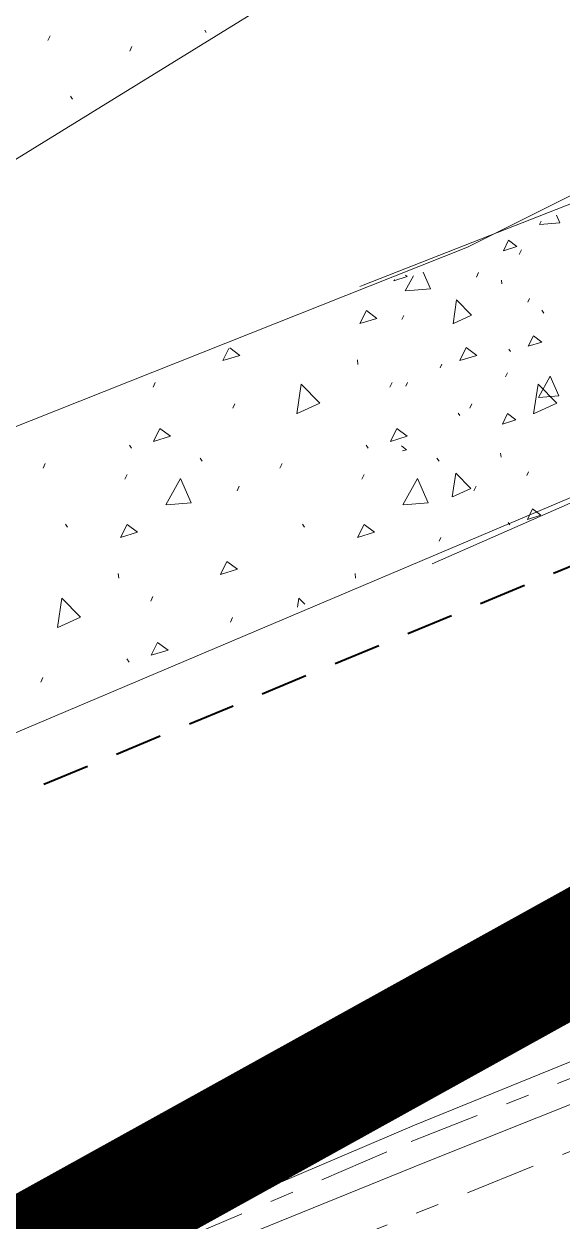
# Model space of a CAD drawing. Header units: metres. Extents: x -703672 to 3951284, y -4124475 to 4104628.
# Drawn here: x 327516.36 to 327525.43, y 4104374.45 to 4104394.62 of the extents above; entities that cross this region are included whole.
import ezdxf

# ---------------------------------------------------------------- set-up
doc = ezdxf.new("R2010")
doc.units = ezdxf.units.M
doc.header["$MEASUREMENT"] = 0
doc.linetypes.add('DGN Style 2', pattern=[1.3283826688107345, 0.7970296012864407, -0.5313530675242938])
doc.linetypes.add('DGN Style 7', pattern=[2.6567653376214695, 1.195544401929661, -0.5313530675242938, 0.3985148006432204, -0.5313530675242938])
for name, color, linetype, lineweight in [('C-ANNO-TEXT', 7, 'Continuous', 25), ('C-PROP-BASE', 2, 'CONLMT', 0), ('C-PROP-CONS(Alpha)', 7, 'DGN Style 2', 40), ('V-ANNO-PATT', 9, 'Continuous', 0), ('V-DTCH-CNTR', 252, 'DGN Style 7', 0), ('V-DTCH-TOP~', 252, 'Continuous', 0), ('V-SITE-WALK', 7, 'Continuous', 0)]:
    doc.layers.add(name, color=color, linetype=linetype, lineweight=lineweight)
doc.linetypes.add('CONLMT', pattern='A,0.10417,-0.00902625,[2,dgnlstyle-tsaec.shx,S=4.133597883597883e-05,R=0,X=0,Y=0],-0.00902625', length=0.1222225)

msp = doc.modelspace()

# ---------------------------------------------------------------- linework, layer by layer
at = {"layer": 'C-ANNO-TEXT', "color": 1, "lineweight": -2, "ltscale": 0.6, "const_width": 2}
msp.add_lwpolyline([(327467.2386248326, 4103797.2247401), (327156.8648356255, 4103761.373978369), (326979.0661552008, 4103502.615700151), (326871.4499485465, 4103518.203972804), (326865.2079128604, 4103607.054358139), (326922.9155558757, 4103790.989934454), (327072.6458671009, 4104048.19014053), (327277.7320847269, 4104241.620140299), (327549.8820684357, 4104392.415849384)], dxfattribs=at)
at = {"layer": 'C-PROP-BASE', "color": 251, "linetype": 'DGN Style 7'}
msp.add_lwpolyline([(327263.0649347309, 4104223.844712024), (327317.2629347312, 4104265.886712024), (327324.1439347306, 4104267.327712024), (327346.295934731, 4104283.187712024), (327359.1729347316, 4104291.346712023), (327404.228934731, 4104316.905712025), (327431.098934731, 4104331.651712024), (327456.9859347312, 4104345.905712024), (327477.924934731, 4104355.735712023), (327513.9689347306, 4104370.973712026), (327551.2589347312, 4104385.915712024), (327568.9209347306, 4104392.436712024), (327579.5709347305, 4104394.402712024), (327583.3059347307, 4104395.516712025), (327593.9229347308, 4104399.284712024), (327608.7339347306, 4104403.544712024), (327619.4377330072, 4104406.975873606), (327628.1663090148, 4104409.771393605), (327629.4114930161, 4104410.721665605), (327667.2257650528, 4104420.453761615), (327720.4737645751, 4104433.986945492)], dxfattribs=at)
at = {"layer": 'C-PROP-CONS(Alpha)', "color": 9, "transparency": 33554661, "flags": 128}
msp.add_lwpolyline([(328051.3527000129, 4102748.37939936), (328033.3155557459, 4102763.759859016), (328008.635876491, 4102785.194791595), (328001.0587122234, 4102791.754994317), (327978.7635198684, 4102811.492673358), (327966.1439298082, 4102822.81362133), (327961.8799502737, 4102829.347595384), (327957.057644274, 4102838.760785415), (327950.9142166439, 4102852.447486374), (327944.9108842695, 4102882.46314165), (327922.9503158275, 4102979.617200589), (327922.1960612735, 4102984.074704956), (327896.895254712, 4103096.805002357), (327873.602682129, 4103197.996084934), (327970.2778919048, 4103222.03458913), (327945.2853782952, 4103305.343080384), (327930.2819876203, 4103330.564998057), (327883.5789010234, 4103409.045375251), (327883.5789010235, 4103409.045375251), (327870.9613363898, 4103413.475533437), (327831.8293273544, 4103476.306306486), (327799.6734495071, 4103521.613691107), (327806.6592676204, 4103526.955593927), (327784.9216440988, 4103571.617824119), (327626.2738909589, 4103555.289453546), (327612.5795421994, 4103537.316554541), (327610.912267143, 4103605.482858766), (327464.3899750119, 4103600.408329677), (327376.9287606052, 4103410.137822579), (327521.4700117525, 4103346.727226583), (327528.8281654069, 4103347.647212733), (327568.3287292437, 4103211.27215154), (327234.5934998402, 4103358.397358307), (327245.9429127203, 4103450.162797557), (327247.4057606828, 4103462.282137395), (327240.1466832621, 4103465.304146356), (327209.4846702361, 4103470.912804143), (327163.5775247305, 4103479.173001934), (327097.1773292364, 4103490.791457197), (327094.8037589096, 4103490.336329404), (327087.5669605479, 4103491.465917642), (327077.449539086, 4103494.95888159), (327074.0302851388, 4103496.139353393), (327072.3445527111, 4103496.70369043), (327040.4265800085, 4103507.290822693), (327024.6254833043, 4103509.746641063), (327005.0554566061, 4103511.621346213), (326997.3663593705, 4103513.401218432), (326987.1858611336, 4103509.176851866), (326924.9401869376, 4103516.679666858), (326868.1898380349, 4103514.452095245, -0.4874798272826256), (326842.7291952347, 4103544.504835935), (326855.8128268328, 4103607.653487044), (326872.3549334486, 4103674.829124694), (326885.7849688843, 4103716.963841686), (326897.1820855098, 4103756.392376348), (326911.8079730987, 4103792.562866542), (326942.7784593481, 4103859.495280759), (326985.0309523789, 4103937.170100313), (327038.3759761521, 4104017.339902852), (327049.9699591843, 4104031.93014326), (327093.2772874826, 4104085.216318096), (327121.0561478767, 4104115.05712215), (327147.4927338528, 4104141.109056442), (327201.0579048989, 4104189.950156559), (327247.8236230445, 4104227.241544621), (327274.2756034104, 4104246.458416275), (327310.9052788371, 4104272.189052842), (327338.7507480193, 4104290.682435896), (327394.3822770293, 4104323.718145463), (327454.7797406209, 4104356.193582261), (327554.8217139727, 4104397.588329164), (327560.1573850386, 4104391.696800068), (327629.8959608893, 4104414.015198105), (327759.0313031515, 4104448.398455133), (327757.2739255879, 4104455.165774307), (328107.0540342975, 4104542.510103815), (328119.3380608568, 4104542.510103815), (328124.6483431717, 4104536.17317302), (328129.4254646109, 4104518.549251009), (328131.921990407, 4104503.029638088), (328135.078302787, 4104500.213224401), (328154.085317786, 4104500.667789092), (328149.8985258908, 4104547.783738694), (328149.7745655841, 4104555.824714896), (328168.0966631506, 4104560.116307975), (328180.1971601305, 4104561.571233069), (328186.8764764442, 4104562.389659171), (328203.8937110046, 4104564.517264253), (328194.5649608789, 4104557.623580912), (328191.4437345657, 4104556.202444898), (328187.3603782359, 4104545.719257489), (328182.8253075863, 4104532.763466077), (328181.3393865761, 4104525.839460123), (328180.4385673145, 4104514.508980992), (328180.3416913476, 4104501.519693172), (328182.9952471908, 4104464.369911368), (328121.0450735461, 4104464.115166628), (328089.3117504606, 4104492.939601823), (327768.6929376793, 4104411.193379837), (327762.394272341, 4104435.44831491), (327630.6153729495, 4104402.081270727), (327568.961239384, 4104381.975780278), (327586.7809209799, 4104362.299684941), (327579.7950375145, 4104360.190021981), (327526.9949811692, 4104339.560635842), (327472.178603134, 4104315.449356015), (327377.0616109308, 4104262.394203749), (327337.8150383515, 4104235.453131521), (327331.8477650884, 4104234.203481648), (327216.3820695355, 4104145.337984444), (327178.5929724798, 4104112.042658567), (327136.6371358891, 4104068.619937841), (327133.1617217513, 4104062.073926368), (327081.9927725713, 4104002.304896605), (327197.9125123062, 4103949.973291562), (327165.5484697489, 4103878.060140899), (327236.1839484199, 4103839.517953459), (327385.373955234, 4103849.829860281), (327376.9496945368, 4103947.711745712), (327522.7087312953, 4103959.659207741), (327570.1209276664, 4103966.104005254), (327619.9429955619, 4103970.187781311), (327675.5802737248, 4103972.189662043), (327840.2462419602, 4103985.686872555), (327861.3262067086, 4103740.757760243), (327930.6420660896, 4103742.354851621), (327992.4427256854, 4103748.227855178), (328033.5029494578, 4103744.724846469), (328070.8848923553, 4103745.586155542), (328069.9830035489, 4103756.769478619), (328241.8330771768, 4103770.442215998), (328288.4642937218, 4103241.598537642), (328052.9743225681, 4103223.495877456), (328046.3409570817, 4103208.988679592), (328077.9633670195, 4102853.33535271), (328045.914018165, 4102815.224954779), (328124.4115326538, 4102748.37939936)], format="xyb", dxfattribs=at)
at = {"layer": 'V-ANNO-PATT', "linetype": 'Continuous'}
for p, q in [((327519.4061689401, 4104394.514651043, 10.23248380963347), (327519.4308445027, 4104394.47763929, 10.24124190685502)), ((327516.7597076109, 4104394.344176213, 10.1161711059346), (327516.7961318, 4104394.422547554, 10.10265883344846)), ((327518.1407355424, 4104394.16222523, 10.23072254436867), (327518.1771608347, 4104394.240694657, 10.21719083567812)), ((327517.1393118676, 4104393.404504828, 10.3245144160613), (327517.174166869, 4104393.352224573, 10.33688550142023)), ((327524.7063110737, 4104390.73919266, 11.28382562321014), (327524.7427352628, 4104390.817564, 11.270313350724)), ((327523.9838679514, 4104390.356948465, 11.31880976431857), (327524.0202921405, 4104390.435319805, 11.30529749183243)), ((327525.0859153304, 4104389.799521274, 11.49216893333684), (327525.1207703318, 4104389.747241018, 11.50454001869578)), ((327521.9792024301, 4104388.963919965, 11.48195579830561), (327521.9872067418, 4104388.885548626, 11.49798963935142)), ((327518.5332406956, 4104388.501636955, 11.37827589430768), (327518.5695661486, 4104388.580106382, 11.36473851917091)), ((327522.52681381, 4104388.501636955, 11.60493374236844), (327522.563139263, 4104388.580106382, 11.59139636723168)), ((327519.876755664, 4104388.144502976, 11.52552313899328), (327519.9131809563, 4104388.222972402, 11.51199143030271)), ((327523.8703287783, 4104388.144502976, 11.75218098705404), (327523.9067540707, 4104388.222972402, 11.73864927836348)), ((327518.1332984071, 4104387.526360067, 11.54945360048323), (327518.1682532479, 4104387.474079811, 11.56183035228837)), ((327522.1268715215, 4104387.526360067, 11.77611144854399), (327522.1618263622, 4104387.474079811, 11.78848820034913)), ((327516.6786220791, 4104387.134209106, 11.54484874824263), (327516.7150462682, 4104387.212580446, 11.53133647575649)), ((327519.3250834083, 4104387.304683936, 11.66116145194151), (327519.3599384097, 4104387.25240368, 11.67353253730044)), ((327520.6721951934, 4104387.134209106, 11.7715065963034), (327520.7086193826, 4104387.212580446, 11.75799432381726)), ((327523.3186565227, 4104387.304683936, 11.88781930000227), (327523.3535115241, 4104387.25240368, 11.9001903853612)), ((327518.0596500105, 4104386.952258123, 11.65940018667671), (327518.0960753028, 4104387.03072755, 11.64586847798615)), ((327522.0532231249, 4104386.952258123, 11.88605803473747), (327522.0896484172, 4104387.03072755, 11.87252632604692)), ((327519.9497520711, 4104386.751964911, 11.80649073741182), (327519.9861762602, 4104386.830336251, 11.79297846492568)), ((327523.9433251854, 4104386.751964911, 12.03314858547258), (327523.9797493746, 4104386.830336251, 12.01963631298644)), ((327517.0582263357, 4104386.194537721, 11.75319205836934), (327517.0930813371, 4104386.142257465, 11.76556314372827)), ((327521.0517994501, 4104386.194537721, 11.9798499064301), (327521.0866544514, 4104386.142257465, 11.99222099178903)), ((327517.9450865498, 4104385.358936412, 11.96963677139886), (327517.9530908616, 4104385.280565072, 11.98567061244468)), ((327521.9386596641, 4104385.358936412, 12.19629461945963), (327521.9466639759, 4104385.280565072, 12.21232846050544)), ((327518.4926979297, 4104384.896653402, 12.09261471546169), (327518.5290233826, 4104384.975122828, 12.07907734032494)), ((327519.836212898, 4104384.539519423, 12.23986196014729), (327519.8726381903, 4104384.617988849, 12.22633025145674)), ((327518.0927556412, 4104383.921376513, 12.26379242163725), (327518.1277104819, 4104383.869096257, 12.27616917344238)), ((327516.6380793131, 4104383.529225553, 12.25918756939664), (327516.6745035023, 4104383.607596893, 12.24567529691051))]:
    msp.add_line(p, q, dxfattribs=at)
at = {"layer": 'V-ANNO-PATT'}
for p, q in [((327524.4080440616, 4104390.306643353, 11.05713657058276), (327524.4148142718, 4104390.243169886, 11.06499430387741)), ((327524.8485272759, 4104389.932237281, 11.1216916132002), (327524.8772408628, 4104389.995790189, 11.11543719697406)), ((327522.7289133442, 4104389.642992105, 11.05975854150874), (327522.7577068487, 4104389.706545013, 11.0535077575955)), ((327524.532907193, 4104389.142354066, 11.20130121149185), (327524.5611293811, 4104389.100011941, 11.2076204298017)), ((327523.370312113, 4104388.824748406, 11.18623881111509), (327523.3991051889, 4104388.888221873, 11.17999745706098)), ((327524.4766141541, 4104388.677385098, 11.25404963041026), (327524.5054076586, 4104388.740938007, 11.24779884649702)), ((327522.7937953254, 4104388.515166299, 11.19685974546243), (327522.8225884013, 4104388.578639766, 11.19061839140832)), ((327523.6785237555, 4104388.063702323, 11.2907719404142), (327523.706666026, 4104388.021360199, 11.29708752641114)), ((327524.3922919283, 4104387.386943287, 11.40371218326477), (327524.3990621385, 4104387.32346982, 11.41156991655942)), ((327524.8327751425, 4104387.012537215, 11.46826722588222), (327524.8614887295, 4104387.076090124, 11.46201280965608)), ((327524.5171550597, 4104386.222654, 11.54787682417387), (327524.5453772477, 4104386.180311875, 11.55419604248372)), ((327523.3545599796, 4104385.90504834, 11.53281442379711), (327523.3833530555, 4104385.968521807, 11.52657306974299))]:
    msp.add_line(p, q, dxfattribs=at)
at = {"layer": 'V-ANNO-PATT', "extrusion": (0.03929434151961814, 0.07301549560825894, 0.9965564169306321), "elevation": 312564.9787868936, "flags": 128}
msp.add_lwpolyline([(1656646.509175268, -3756477.821284391), (1656646.509175269, -3756477.881216607)], dxfattribs=at)
at = {"layer": 'V-ANNO-PATT', "extrusion": (-0.04508672818991882, 0.1179949260737498, 0.9919901130364046), "elevation": 469541.1954193081, "flags": 128}
msp.add_lwpolyline([(-1770961.092905637, -3687347.213096203), (-1770961.10021584, -3687347.074283011), (-1770960.778405055, -3687347.167808116)], dxfattribs=at)
at = {"layer": 'V-ANNO-PATT', "extrusion": (-0.0450867282582205, 0.1179949262965544, 0.9919901130067982), "elevation": 469541.1963114146, "flags": 128}
msp.add_lwpolyline([(-1770960.044015288, -3687346.970962149), (-1770960.187358969, -3687347.106067251), (-1770960.281640235, -3687346.95555877), (-1770960.044015288, -3687346.970962149)], dxfattribs=at)
at = {"layer": 'V-ANNO-PATT', "linetype": 'Continuous', "extrusion": (-0.05558034830190216, 0.1946748325013193, 0.9792918535723774), "elevation": 780828.6925765601, "flags": 128}
msp.add_lwpolyline([(-1441732.489456691, -3776904.319405821), (-1441732.532570335, -3776904.005779915), (-1441732.121916732, -3776904.088524273)], dxfattribs=at)
at = {"layer": 'V-ANNO-PATT', "extrusion": (-0.04508672885794935, 0.1179949267121984, 0.9919901129301002), "elevation": 469541.1978209536, "flags": 128}
msp.add_lwpolyline([(-1770958.367273782, -3687347.173587822), (-1770958.388894102, -3687347.139073635), (-1770958.151269154, -3687347.154477015)], dxfattribs=at)
at = {"layer": 'V-ANNO-PATT', "extrusion": (0.03799649481790264, 0.07786142626689996, 0.9962398630255854), "elevation": 332029.3274714246, "flags": 128}
msp.add_lwpolyline([(1505703.450989705, -3817840.278351628), (1505703.450989705, -3817840.302665144)], dxfattribs=at)
at = {"layer": 'V-ANNO-PATT', "linetype": 'Continuous', "extrusion": (0.07002446920609375, 0.1272472655706025, 0.9893961325562222), "elevation": 545218.2066375564, "flags": 128}
msp.add_lwpolyline([(1691873.181349162, -3713972.494781103), (1691873.181349162, -3713972.789713234)], dxfattribs=at)
at = {"layer": 'V-ANNO-PATT', "extrusion": (-0.04508672828475471, 0.1179949262302337, 0.9919901130134808), "elevation": 469541.1960305172, "flags": 128}
msp.add_lwpolyline([(-1770958.815712495, -3687346.116727616), (-1770959.014204371, -3687346.475348472), (-1770959.157167277, -3687346.138743709), (-1770958.822771385, -3687346.116580476)], dxfattribs=at)
at = {"layer": 'V-ANNO-PATT', "linetype": 'Continuous', "extrusion": (-0.05558034854461482, 0.1946748324042621, 0.9792918535778963), "flags": 128}
for points, elevation in [([(-1441731.233351778, -3776903.764436472), (-1441731.397730511, -3776903.947755545), (-1441731.530951115, -3776903.770171), (-1441731.233351778, -3776903.764436472)], 780828.6920987064), ([(-1441726.364547219, -3776901.355583581), (-1441726.528925952, -3776901.538902655), (-1441726.662146556, -3776901.361318109), (-1441726.364547219, -3776901.355583581)], 780828.6920987078), ([(-1441730.204677134, -3776900.236029102), (-1441730.369055867, -3776900.419348176), (-1441730.502276471, -3776900.24176363), (-1441730.204677134, -3776900.236029102)], 780828.6920987061)]:
    msp.add_lwpolyline(points, dxfattribs=dict(at, elevation=elevation))
at = {"layer": 'V-ANNO-PATT', "extrusion": (-0.04508672841064951, 0.1179949260959615, 0.9919901130237303), "elevation": 469541.1954381787, "flags": 128}
msp.add_lwpolyline([(-1770959.868756029, -3687345.30221294), (-1770960.012174364, -3687345.437289286), (-1770960.10645563, -3687345.286780806), (-1770959.868756029, -3687345.30221294)], dxfattribs=at)
at = {"layer": 'V-ANNO-PATT', "linetype": 'Continuous', "extrusion": (-0.05558034828097678, 0.1946748332763003, 0.9792918534195055), "elevation": 780828.6957642358, "flags": 128}
msp.add_lwpolyline([(-1441729.002818411, -3776903.977497241), (-1441729.12899683, -3776903.809300008), (-1441728.831397494, -3776903.803565478)], dxfattribs=at)
at = {"layer": 'V-ANNO-PATT', "linetype": 'Continuous', "extrusion": (0.06736017502995027, 0.1348423799412035, 0.9885748021225945), "elevation": 575518.5854163782, "flags": 128}
msp.add_lwpolyline([(1541213.729663874, -3774482.271005509), (1541213.729663874, -3774482.502377913)], dxfattribs=at)
at = {"layer": 'V-ANNO-PATT', "linetype": 'Continuous', "extrusion": (-0.05558034816409941, 0.1946748328954736, 0.9792918535018441), "flags": 128}
for points, elevation in [([(-1441732.671378118, -3776902.684383227), (-1441732.835756849, -3776902.867702297), (-1441732.968977455, -3776902.690117753), (-1441732.671378118, -3776902.684383227)], 780828.6942394554), ([(-1441727.802573564, -3776900.275530324), (-1441727.966952296, -3776900.458849397), (-1441728.100172901, -3776900.281264853), (-1441727.802573564, -3776900.275530324)], 780828.694239454)]:
    msp.add_lwpolyline(points, dxfattribs=dict(at, elevation=elevation))
at = {"layer": 'V-ANNO-PATT', "extrusion": (-0.04508672850465498, 0.1179949263194023, 0.9919901129928798), "elevation": 469541.1963244769, "flags": 128}
msp.add_lwpolyline([(-1770959.720968011, -3687344.423607095), (-1770960.030192948, -3687344.692680208), (-1770960.049422931, -3687344.327522719), (-1770959.727612145, -3687344.421047822)], dxfattribs=at)
at = {"layer": 'V-ANNO-PATT', "linetype": 'Continuous', "extrusion": (-0.05558034817150465, 0.1946748325785694, 0.9792918535644215), "flags": 128}
for points, elevation in [([(-1441729.783383769, -3776902.57503291), (-1441729.99301353, -3776903.042545236), (-1441730.206388436, -3776902.638265989), (-1441729.792191705, -3776902.575589933)], 780828.6929363323), ([(-1441733.623513687, -3776901.455478439), (-1441733.833143447, -3776901.922990764), (-1441734.046518353, -3776901.518711518), (-1441733.632321623, -3776901.456035462)], 780828.6929363323), ([(-1441724.914579214, -3776900.16618001), (-1441725.124208974, -3776900.633692334), (-1441725.337583881, -3776900.229413088), (-1441724.92338715, -3776900.166737032)], 780828.6929363317)]:
    msp.add_lwpolyline(points, dxfattribs=dict(at, elevation=elevation))
at = {"layer": 'V-ANNO-PATT', "extrusion": (-0.04508672852202269, 0.1179949258698278, 0.9919901130455663), "elevation": 469541.194473561, "flags": 128}
msp.add_lwpolyline([(-1770958.998884721, -3687344.221831636), (-1770959.142228402, -3687344.356936738), (-1770959.236509669, -3687344.206428256), (-1770958.998884721, -3687344.221831636)], dxfattribs=at)
at = {"layer": 'V-ANNO-PATT', "linetype": 'Continuous', "extrusion": (-0.05558034793031295, 0.1946748321194298, 0.9792918536693836), "flags": 128}
for points, elevation in [([(-1441727.33201755, -3776902.79392391), (-1441727.496492286, -3776902.977214994), (-1441727.62971289, -3776902.799630449), (-1441727.33201755, -3776902.79392391)], 780828.6911308416), ([(-1441731.172147468, -3776901.67436944), (-1441731.336622204, -3776901.857660524), (-1441731.469842808, -3776901.68007598), (-1441731.172147468, -3776901.67436944)], 780828.6911308422), ([(-1441726.303342915, -3776899.265516538), (-1441726.46781765, -3776899.448807622), (-1441726.601038255, -3776899.271223078), (-1441726.303342915, -3776899.265516538)], 780828.6911308421)]:
    msp.add_lwpolyline(points, dxfattribs=dict(at, elevation=elevation))
at = {"layer": 'V-ANNO-PATT', "extrusion": (-0.04508672812350555, 0.1179949258986546, 0.9919901130602504), "elevation": 469541.1947224011, "flags": 128}
msp.add_lwpolyline([(-1770957.264039219, -3687344.491282059), (-1770957.320385917, -3687344.401331462), (-1770957.254727932, -3687344.40558756)], dxfattribs=at)
at = {"layer": 'V-ANNO-PATT', "extrusion": (-0.04508672853592903, 0.1179949260543854, 0.9919901130229816), "elevation": 469541.1952265017, "flags": 128}
msp.add_lwpolyline([(-1770957.767599653, -3687343.368897785), (-1770957.96609153, -3687343.727518637), (-1770958.109054435, -3687343.390913877), (-1770957.774658544, -3687343.368750646)], dxfattribs=at)
at = {"layer": 'V-ANNO-PATT', "linetype": 'Continuous', "extrusion": (-0.05558034828860568, 0.194674832354361, 0.9792918536023462), "flags": 128}
for points, elevation in [([(-1441727.245092896, -3776901.682085777), (-1441727.602042251, -3776902.049671192), (-1441727.664290787, -3776901.59685041), (-1441727.253637185, -3776901.679594768)], 780828.6919777422), ([(-1441731.085222813, -3776900.562531303), (-1441731.442172168, -3776900.930116719), (-1441731.504420704, -3776900.477295936), (-1441731.093767102, -3776900.560040294)], 780828.691977742)]:
    msp.add_lwpolyline(points, dxfattribs=dict(at, elevation=elevation))
at = {"layer": 'V-ANNO-PATT', "extrusion": (-0.04508672833944607, 0.1179949261100942, 0.9919901130252855), "elevation": 469541.1955195052, "flags": 128}
msp.add_lwpolyline([(-1770958.809785897, -3687342.559484905), (-1770958.953204231, -3687342.694561252), (-1770959.047485497, -3687342.54405277), (-1770958.809785897, -3687342.559484905)], dxfattribs=at)
at = {"layer": 'V-ANNO-PATT', "linetype": 'Continuous', "extrusion": (-0.05558034842149658, 0.1946748321732434, 0.9792918536308085), "elevation": 780828.6911908417, "flags": 128}
msp.add_lwpolyline([(-1441728.905552619, -3776899.365896993), (-1441728.971038106, -3776899.511941486), (-1441729.039622436, -3776899.38199546)], dxfattribs=at)
at = {"layer": 'V-DTCH-CNTR'}
msp.add_polyline3d([(327418.4706795096, 4104326.45306066, 7.38020229262991), (327428.9253132511, 4104332.141935452, 7.633499214929593), (327443.7676616226, 4104340.040269974, 7.439278314293531), (327458.8115465615, 4104348.002235413, 7.358978811342588), (327470.9857904799, 4104353.614381012, 7.352012597327622), (327484.4427343439, 4104359.748059304, 7.441092287133856), (327496.679983031, 4104364.959000974, 7.390533269240571), (327511.5984774863, 4104370.981058912, 7.464600404923559), (327522.8840216115, 4104375.786743388, 7.587512828973757), (327538.1076923591, 4104381.820862406, 7.847630369871858)], dxfattribs=at)
msp.add_polyline3d([(327418.4706795096, 4104326.45306066, 7.38020229262991), (327428.9253132511, 4104332.141935452, 7.633499214929593), (327443.7676616226, 4104340.040269974, 7.439278314293531), (327458.8115465615, 4104348.002235413, 7.358978811342588), (327470.9857904799, 4104353.614381012, 7.352012597327622), (327484.4427343439, 4104359.748059304, 7.441092287133856), (327496.679983031, 4104364.959000974, 7.390533269240571), (327511.5984774863, 4104370.981058912, 7.464600404923559), (327522.8840216115, 4104375.786743388, 7.587512828973757), (327538.1076923591, 4104381.820862406, 7.847630369871858)], dxfattribs=at)
at = {"layer": 'V-DTCH-TOP~'}
for points in [[(327418.4995352632, 4104326.680950844, 7.82981116673151), (327428.8380831756, 4104332.186857169, 7.882475199376586), (327443.5478035379, 4104340.209837399, 7.889757681781731), (327458.6482675851, 4104348.215064591, 7.87424444229098), (327470.8255220834, 4104353.829159425, 7.88612192145952), (327484.3005561751, 4104359.952250601, 7.891749061788111), (327496.6325565194, 4104365.307077452, 7.886737733221324), (327511.5791691318, 4104371.219559618, 7.894030898769543), (327522.93932672, 4104376.06294121, 7.923019541056881), (327537.9415176119, 4104382.16618972, 7.881930910367387)], [(327418.4995352632, 4104326.680950844, 7.82981116673151), (327428.8380831756, 4104332.186857169, 7.882475199376586), (327443.5478035379, 4104340.209837399, 7.889757681781731), (327458.6482675851, 4104348.215064591, 7.87424444229098), (327470.8255220834, 4104353.829159425, 7.88612192145952), (327484.3005561751, 4104359.952250601, 7.891749061788111), (327496.6325565194, 4104365.307077452, 7.886737733221324), (327511.5791691318, 4104371.219559618, 7.894030898769543), (327522.93932672, 4104376.06294121, 7.923019541056881), (327537.9415176119, 4104382.16618972, 7.881930910367387)], [(327418.886920101, 4104326.28261227, 7.82919908094221), (327429.0615909337, 4104331.757041412, 7.885389945621966), (327444.0325283131, 4104339.777016723, 7.855693248536966), (327458.9374288887, 4104347.756524167, 7.845193503456052), (327471.1240432606, 4104353.439732163, 7.819124792689585), (327484.7902671827, 4104359.510639882, 7.830784582354191), (327496.8282802093, 4104364.629919698, 7.87612077931297), (327511.839726263, 4104370.860196603, 7.873661048444163), (327523.1126699205, 4104375.436614814, 7.82944570935986), (327538.2472331353, 4104381.469484918, 7.849478099257972)], [(327418.886920101, 4104326.28261227, 7.82919908094221), (327429.0615909337, 4104331.757041412, 7.885389945621966), (327444.0325283131, 4104339.777016723, 7.855693248536966), (327458.9374288887, 4104347.756524167, 7.845193503456052), (327471.1240432606, 4104353.439732163, 7.819124792689585), (327484.7902671827, 4104359.510639882, 7.830784582354191), (327496.8282802093, 4104364.629919698, 7.87612077931297), (327511.839726263, 4104370.860196603, 7.873661048444163), (327523.1126699205, 4104375.436614814, 7.82944570935986), (327538.2472331353, 4104381.469484918, 7.849478099257972)]]:
    msp.add_polyline3d(points, dxfattribs=at)
at = {"layer": 'V-SITE-WALK'}
for points in [[(327537.2768990865, 4104415.966747878, 8.8892038927128), (327538.6790383147, 4104405.594686879, 10.58117090757629), (327538.5693665129, 4104403.4756555, 10.80753606521112), (327538.0648213604, 4104401.414646991, 11.03390122286359), (327537.1832536049, 4104399.484579588, 11.26026638048295), (327535.9558530094, 4104397.753738847, 11.31645747254774), (327534.4260448621, 4104396.283361712, 11.37264856460283), (327532.6479535945, 4104395.125469949, 11.42883965666581), (327532.5995748701, 4104395.100245774, 11.43028450117546), (327532.5688773785, 4104394.330834415, 11.43498691057612), (327522.0725897448, 4104390.217653438, 11.77885180574958), (327522.0165954242, 4104390.195051727, 11.77895960413151)], [(327523.2383216436, 4104385.525260348, 11.75556895233444), (327528.6355598865, 4104387.89484421, 11.72993205605378), (327540.9294810927, 4104392.26142233, 11.66521485948689), (327552.5071075184, 4104396.700175733, 11.73561531335916), (327567.5833384427, 4104402.716205864, 11.84277660507001)]]:
    msp.add_polyline3d(points, dxfattribs=at)
at = {"layer": 'V-SITE-WALK', "linetype": 'Continuous'}
for points in [[(327534.7686159461, 4104396.338700228, 11.39322373180177), (327523.8357132872, 4104390.858063838, 11.79042845772848), (327513.2188705378, 4104386.644551525, 11.81981547590819), (327502.7889949815, 4104382.302210935, 11.87438276660924), (327499.5763740719, 4104380.82523771, 11.87552327354977), (327505.6167171149, 4104385.873866491, 11.04392043608232), (327514.8570742107, 4104391.505716768, 10.04045608658728), (327525.2226552888, 4104397.895541582, 9.025928326889982)], [(327534.7686159461, 4104396.338700228, 11.39322373180177), (327523.8357132872, 4104390.858063838, 11.79042845772848), (327513.2188705378, 4104386.644551525, 11.81981547590819), (327502.7889949815, 4104382.302210935, 11.87438276660924), (327499.5763740719, 4104380.82523771, 11.87552327354977), (327505.6167171149, 4104385.873866491, 11.04392043608232), (327514.8570742107, 4104391.505716768, 10.04045608658728), (327525.2226552888, 4104397.895541582, 9.025928326889982)], [(327545.982681912, 4104393.940088517, 11.67637658749315), (327536.2108901972, 4104390.709837175, 11.6642067897085), (327526.4064770713, 4104386.991716898, 11.80081985712484), (327514.0983269581, 4104381.784932111, 11.79460764814733), (327503.214383302, 4104377.202140615, 11.89962818003781), (327491.1906537728, 4104372.367452048, 11.94305837651516), (327474.0860457123, 4104364.703021355, 11.85995167259638), (327455.6680320942, 4104356.358155644, 11.846390348136), (327437.2100168063, 4104347.245313901, 11.73033062457425), (327415.5089606882, 4104335.560613225, 11.62711820176828), (327395.4964635685, 4104324.64722166, 11.61344137856265), (327378.2904735248, 4104315.046209942, 11.61959894985726), (327367.4140428836, 4104308.569832748, 11.55415170798546), (327348.1688979742, 4104296.804120279, 11.6834067257611), (327335.4485279538, 4104288.65793826, 11.78309237329125), (327312.6652009277, 4104273.557582197, 11.76644785647629), (327296.7583858635, 4104262.4884716, 11.66220494407354), (327281.1715328367, 4104251.542797351, 11.70826116587449), (327264.7607982813, 4104239.508584395, 11.87480567491913), (327255.8380202305, 4104231.94168125, 11.8722496189306), (327252.4051326737, 4104228.222881272, 11.78452550723981)], [(327545.982681912, 4104393.940088517, 11.67637658749315), (327536.2108901972, 4104390.709837175, 11.6642067897085), (327526.4064770713, 4104386.991716898, 11.80081985712484), (327514.0983269581, 4104381.784932111, 11.79460764814733), (327503.214383302, 4104377.202140615, 11.89962818003781), (327491.1906537728, 4104372.367452048, 11.94305837651516), (327474.0860457123, 4104364.703021355, 11.85995167259638), (327455.6680320942, 4104356.358155644, 11.846390348136), (327437.2100168063, 4104347.245313901, 11.73033062457425), (327415.5089606882, 4104335.560613225, 11.62711820176828), (327395.4964635685, 4104324.64722166, 11.61344137856265), (327378.2904735248, 4104315.046209942, 11.61959894985726), (327367.4140428836, 4104308.569832748, 11.55415170798546), (327348.1688979742, 4104296.804120279, 11.6834067257611), (327335.4485279538, 4104288.65793826, 11.78309237329125), (327312.6652009277, 4104273.557582197, 11.76644785647629), (327296.7583858635, 4104262.4884716, 11.66220494407354), (327281.1715328367, 4104251.542797351, 11.70826116587449), (327264.7607982813, 4104239.508584395, 11.87480567491913), (327255.8380202305, 4104231.94168125, 11.8722496189306), (327252.4051326737, 4104228.222881272, 11.78452550723981)]]:
    msp.add_polyline3d(points, dxfattribs=at)

doc.saveas('drawing.dxf')
